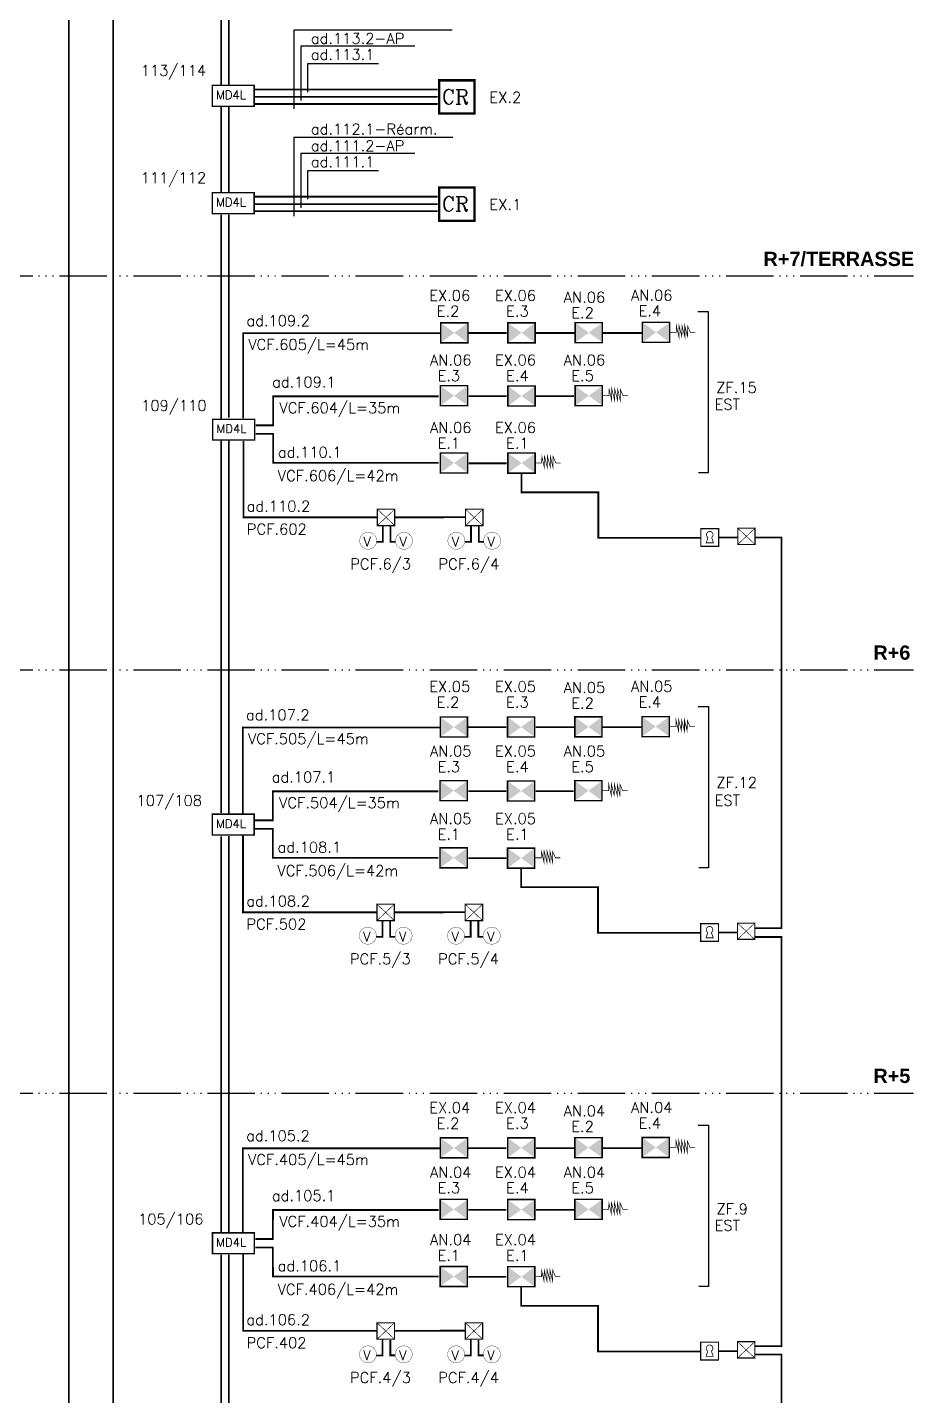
# Model space of a CAD drawing. Header units: millimetres. Extents: x 3366 to 4352, y -3415 to -2128.
# Drawn here: x 4126.6 to 4350.9, y -2689 to -2342.5 of the extents above; entities that cross this region are included whole.
import ezdxf
from ezdxf.enums import TextEntityAlignment as Align

# ---------------------------------------------------------------- set-up
doc = ezdxf.new("R2010")
doc.units = ezdxf.units.MM
for name, pattern in [('ACAD_ISO06W100', [37.5, 24, -3, 0.5, -3, 0.5, -3, 0.5, -3]), ('CACHE2', [4.7625, 3.175, -1.5875]), ('SLD', [0])]:
    doc.linetypes.add(name, pattern=pattern)
doc.layers.add('ATEIS MISE EN SECURITE', color=7, linetype='Continuous')
doc.layers.add('JCC-SYNOPTIQUE', color=7, linetype='ACAD_ISO06W100')
doc.styles.add('HELVL', font='ROMAND.SHX')
doc.styles.add('JOHNSON', font='')
doc.styles.add('ROMANC', font='romanc')
doc.styles.get('JOHNSON').set_extended_font_data('Arial', bold=True)

# ---------------------------------------------------------------- blocks, each defined once
blk = doc.blocks.new('A$C20DD5AA8')
at = {"color": 4, "linetype": 'Continuous', "const_width": 0.364}
blk.add_lwpolyline([(0.18, 5.52), (0.18, 0.18), (10.88, 0.18), (10.88, 5.52)], close=True, dxfattribs=at)
at = {"linetype": 'Continuous', "style": 'ROMANC'}
blk.add_text('MD4L', height=2.183, dxfattribs=at).set_placement((1.13, 2))
blk = doc.blocks.new("VOLETS D'AMENEE D'AIR DESENFUMAGE")
at = {"color": 3, "linetype": 'SLD', "const_width": 0.373}
blk.add_lwpolyline([(0, 5.12), (0, 0), (6.97, 0), (6.97, 5.12)], close=True, dxfattribs=at)
at = {"color": 3, "linetype": 'SLD'}
blk.add_solid([(0, 5.12), (0, 0), (6.97, 0), (6.97, 5.12)], dxfattribs=at)
blk = doc.blocks.new("VOLETS D'EXTRACTION DE DESENFUMAGE")
at = {"color": 1, "linetype": 'SLD', "const_width": 0.373}
blk.add_lwpolyline([(0, 5.12), (0, 0), (6.97, 0), (6.97, 5.12)], close=True, dxfattribs=at)
at = {"color": 1, "linetype": 'SLD'}
blk.add_solid([(0, 5.12), (0, 0), (6.97, 0), (6.97, 5.12)], dxfattribs=at)
blk = doc.blocks.new('BOITE DE RACCORDEMENT PCF')
at = {"color": 3, "linetype": 'Continuous', "const_width": 0.02}
blk.add_lwpolyline([(0, 0.275), (0, 0), (0.292, 0), (0.292, 0.275)], close=True, dxfattribs=at)
at = {"color": 3, "linetype": 'Continuous', "const_width": 0.01}
for points in [[(0.292, 0), (0, 0.275)], [(0.292, 0.275), (0, 0)]]:
    blk.add_lwpolyline(points, dxfattribs=at)
blk = doc.blocks.new('VENTOUSE ELECTROMANETIQUE A RUPTURE')
at = {"color": 4, "linetype": 'Continuous', "const_width": 0.00535}
blk.add_lwpolyline([(-0.142, 0, 1), (0.142, 0, 1)], format="xyb", close=True, dxfattribs=at)
at = {"color": 1, "linetype": 'SLD', "style": 'ROMANC'}
blk.add_text('V', height=0.16, dxfattribs=at).set_placement((-0.077, -0.096))
blk = doc.blocks.new('COFFRET DE RELAYAGE VENTILATEUR')
at = {"color": 4, "linetype": 'Continuous', "const_width": 0.02}
blk.add_lwpolyline([(0, 0.275), (0, 0), (0.292, 0), (0.292, 0.275)], close=True, dxfattribs=at)
at = {"linetype": 'SLD', "style": 'ROMANC'}
blk.add_text('CR', height=0.1211, dxfattribs=at).set_placement((0.021, 0.079))
blk = doc.blocks.new('ELEMENT TERMINAL DAS')
at = {"linetype": 'SLD', "const_width": 0.015}
blk.add_lwpolyline([(0, 0), (0.138, 0), (0.141, 0.131), (0.192, -0.09), (0.196, 0.138), (0.253, -0.09), (0.257, 0.138), (0.317, -0.09), (0.317, 0.138), (0.372, -0.09), (0.375, 0.131), (0.433, 0), (0.536, 0)], dxfattribs=at)
blk = doc.blocks.new('BOITIER RÉARMEMENT MOTEUR DE DESENFUMAGE')
at = {"linetype": 'Continuous', "const_width": 0.31}
blk.add_lwpolyline([(0, 4.52), (0, 0), (4.52, 0), (4.52, 4.52)], close=True, dxfattribs=at)
at = {"color": 1, "linetype": 'Continuous', "const_width": 0.2}
blk.add_lwpolyline([(2.71, 2.26, 3.408312), (1.81, 2.26), (1.38, 0.92), (3.2, 0.92), (2.71, 2.26)], format="xyb", dxfattribs=at)

msp = doc.modelspace()

# ---------------------------------------------------------------- linework, layer by layer
at = {"color": 0}
for p, q in [((4234.15, -2343.25), (4194.02, -2343.25)), ((4194.02, -2343.25), (4194.02, -2363.22)), ((4224.66, -2347.29), (4195.83, -2347.29)), ((4195.83, -2347.29), (4195.83, -2361.08)), ((4215.49, -2351.75), (4197.49, -2351.75)), ((4197.49, -2351.75), (4197.49, -2358.93)), ((4234.28, -2370.41), (4194.02, -2370.41)), ((4194.02, -2370.41), (4194.02, -2390.38)), ((4224.66, -2374.45), (4195.83, -2374.45)), ((4195.83, -2374.45), (4195.83, -2388.24)), ((4215.49, -2378.91), (4197.49, -2378.91)), ((4197.49, -2378.91), (4197.49, -2386.09)), ((4296.32, -2414.51), (4298.93, -2414.51)), ((4298.93, -2414.51), (4298.93, -2455.36)), ((4298.93, -2455.36), (4296.47, -2455.36)), ((4296.36, -2514.54), (4298.97, -2514.54)), ((4298.97, -2514.54), (4298.97, -2555.38)), ((4298.97, -2555.38), (4296.51, -2555.38)), ((4296.38, -2620.55), (4298.99, -2620.55)), ((4298.99, -2620.55), (4298.99, -2661.39)), ((4298.99, -2661.39), (4296.53, -2661.39))]:
    msp.add_line(p, q, dxfattribs=at)
at = {"color": 5, "linetype": 'CACHE2', "const_width": 0.45}
msp.add_lwpolyline([(4177.55, -2302.59), (4177.45, -2288.85), (4148.34, -2288.85), (4148.34, -3395.2), (4081.92, -3395.2)], dxfattribs=at)
at = {"color": 1, "linetype": 'CACHE2', "const_width": 0.45}
for points in [[(4011.56, -3329.21), (4137.12, -3329.21), (4137.12, -2291.51), (4175.56, -2291.51), (4175.56, -2302.48)], [(4175.64, -2357.07), (4175.64, -2335.17)], [(4175.64, -2384.32), (4175.64, -2362.75)], [(4175.64, -2441.61), (4175.64, -2389.97)], [(4175.64, -2541.51), (4175.64, -2447.25)], [(4175.64, -2647.58), (4175.64, -2547.41)], [(4175.64, -2747.66), (4175.64, -2653.35)]]:
    msp.add_lwpolyline(points, dxfattribs=at)
at = {"color": 4, "linetype": 'CACHE2', "const_width": 0.45}
for points in [[(4177.59, -2357.07), (4177.59, -2335.17)], [(4177.59, -2384.32), (4177.59, -2362.75)], [(4177.59, -2441.37), (4177.59, -2433.66), (4177.59, -2389.97)], [(4177.6, -2446.92), (4177.6, -2541.58)], [(4177.6, -2547.29), (4177.6, -2647.58)], [(4177.6, -2653.35), (4177.6, -2747.64)]]:
    msp.add_lwpolyline(points, dxfattribs=at)
at = {"color": 30, "const_width": 0.45}
for points in [[(4184.21, -2358.27), (4230.44, -2358.27)], [(4184.21, -2385.43), (4230.44, -2385.43)]]:
    msp.add_lwpolyline(points, dxfattribs=at)
at = {"color": 5, "const_width": 0.45}
for points in [[(4184.21, -2360.15), (4230.44, -2360.15)], [(4184.21, -2387.31), (4230.44, -2387.31)]]:
    msp.add_lwpolyline(points, dxfattribs=at)
at = {"color": 6, "const_width": 0.45}
for points in [[(4184.21, -2361.95), (4230.44, -2361.95)], [(4184.21, -2389.11), (4230.44, -2389.11)], [(4215.17, -2466.63), (4181.28, -2466.63), (4181.28, -2447.26)], [(4251.67, -2455.43), (4251.67, -2460.29), (4271.1, -2460.29), (4271.1, -2471.83), (4297.06, -2471.83)], [(4237.5, -2466.57), (4219.59, -2466.59)], [(4232.02, -2466.63), (4219.59, -2466.63)], [(4216.57, -2468.83), (4216.57, -2472.83), (4214.99, -2472.83)], [(4218.52, -2468.94), (4218.52, -2472.82), (4219.73, -2472.82)], [(4238.89, -2468.83), (4238.89, -2472.83), (4237.31, -2472.83)], [(4240.85, -2468.94), (4240.85, -2472.82), (4242.06, -2472.82)], [(4301.59, -2471.73), (4306.4, -2471.73)], [(4310.71, -2570.67), (4317.49, -2570.67), (4317.49, -2471.73), (4310.78, -2471.73)], [(4215.08, -2566.65), (4181.18, -2566.65), (4181.18, -2547.28)], [(4251.6, -2555.46), (4251.6, -2560.31), (4271.03, -2560.31), (4271.03, -2571.85), (4297, -2571.85)], [(4237.4, -2566.59), (4219.49, -2566.61)], [(4231.93, -2566.65), (4219.49, -2566.65)], [(4216.47, -2568.85), (4216.47, -2572.85), (4214.89, -2572.85)], [(4218.43, -2568.96), (4218.43, -2572.84), (4219.64, -2572.84)], [(4238.79, -2568.85), (4238.79, -2572.85), (4237.22, -2572.85)], [(4240.75, -2568.96), (4240.75, -2572.84), (4241.96, -2572.84)], [(4301.52, -2571.75), (4306.33, -2571.75)], [(4310.71, -2676.53), (4317.49, -2676.53), (4317.49, -2572.9), (4310.71, -2572.9)], [(4215.1, -2672.63), (4181.21, -2672.66), (4181.21, -2653.29)], [(4251.6, -2661.47), (4251.6, -2666.32), (4271.03, -2666.32), (4271.03, -2677.86), (4297, -2677.86)], [(4216.5, -2674.86), (4216.5, -2678.86), (4214.92, -2678.86)], [(4218.46, -2674.97), (4218.46, -2678.85), (4219.66, -2678.85)], [(4237.43, -2672.6), (4219.52, -2672.62)], [(4238.82, -2674.86), (4238.82, -2678.86), (4237.24, -2678.86)], [(4240.78, -2674.97), (4240.78, -2678.85), (4241.99, -2678.85)], [(4301.52, -2677.76), (4306.33, -2677.76)], [(4310.69, -2776.76), (4317.49, -2776.76), (4317.49, -2678.64), (4310.71, -2678.64)]]:
    msp.add_lwpolyline(points, dxfattribs=at)
at = {"color": 3, "const_width": 0.45}
for points in [[(4181.23, -2441.58), (4181.23, -2420.01), (4231.07, -2420.01)], [(4238.28, -2419.94), (4247.9, -2419.94)], [(4255.37, -2419.94), (4265.24, -2419.94)], [(4272.15, -2419.94), (4282.27, -2419.94)], [(4184.35, -2443.34), (4188.79, -2443.34), (4188.83, -2435.99), (4230.74, -2435.99)], [(4238.28, -2435.93), (4247.9, -2435.93)], [(4255.37, -2435.93), (4264.99, -2435.93)], [(4184.35, -2445.5), (4188.79, -2445.5), (4188.83, -2452.85), (4230.74, -2452.85)], [(4238.28, -2452.94), (4247.9, -2452.94)], [(4181.13, -2541.6), (4181.13, -2519.84), (4230.97, -2519.84)], [(4238.19, -2519.77), (4247.81, -2519.77)], [(4255.27, -2519.77), (4265.15, -2519.77)], [(4272.05, -2519.77), (4282.17, -2519.77)], [(4184.25, -2543.37), (4188.7, -2543.37), (4188.74, -2536.02), (4230.65, -2536.02)], [(4238.19, -2535.96), (4247.81, -2535.96)], [(4255.27, -2535.96), (4264.89, -2535.96)], [(4184.25, -2545.52), (4188.7, -2545.52), (4188.74, -2552.88), (4230.65, -2552.88)], [(4238.19, -2552.96), (4247.81, -2552.96)], [(4181.16, -2647.61), (4181.16, -2626.42), (4231, -2626.42)], [(4238.22, -2626.35), (4247.83, -2626.35)], [(4255.3, -2626.35), (4265.17, -2626.35)], [(4272.08, -2626.35), (4282.2, -2626.35)], [(4184.28, -2649.38), (4188.72, -2649.38), (4188.77, -2642.03), (4230.67, -2642.03)], [(4238.22, -2641.97), (4247.83, -2641.97)], [(4255.3, -2641.97), (4264.92, -2641.97)], [(4184.28, -2651.53), (4188.72, -2651.53), (4188.77, -2658.89), (4230.67, -2658.89)], [(4238.22, -2658.97), (4247.83, -2658.97)]]:
    msp.add_lwpolyline(points, dxfattribs=at)
at = {"layer": 'JCC-SYNOPTIQUE', "color": 0, "ltscale": 0.5}
for p, q in [((3365.94, -2405.49), (4350.86, -2405.49)), ((3365.94, -2505.24), (4350.91, -2505.24)), ((3365.94, -2612.45), (4350.91, -2612.45))]:
    msp.add_line(p, q, dxfattribs=at)

# ---------------------------------------------------------------- block references
at = {"linetype": 'Continuous'}
for name, p, xscale, yscale, zscale in [('COFFRET DE RELAYAGE VENTILATEUR', (4230.85, -2364.39), 30.62230565625002, 30.62230565625002, 30.62230565625002), ('COFFRET DE RELAYAGE VENTILATEUR', (4230.85, -2391.55), 30.62230565625002, 30.62230565625002, 30.62230565625002), ("VOLETS D'EXTRACTION DE DESENFUMAGE", (4231.2, -2422.43), 0.9900000000000001, 0.9900000000000001, 0.9900000000000001), ("VOLETS D'EXTRACTION DE DESENFUMAGE", (4248.22, -2422.43), 0.9900000000000001, 0.9900000000000001, 0.9900000000000001), ("VOLETS D'AMENEE D'AIR DESENFUMAGE", (4265.24, -2422.38), 0.9900000000000001, 0.9900000000000001, 0.9900000000000001), ("VOLETS D'AMENEE D'AIR DESENFUMAGE", (4282.27, -2422.32), 0.9900000000000001, 0.9900000000000001, 0.9900000000000001), ('ELEMENT TERMINAL DAS', (4289.17, -2419.79), 12.097701, 12.097701, 12.097701), ("VOLETS D'AMENEE D'AIR DESENFUMAGE", (4231.14, -2438.37), 0.9900000000000001, 0.9900000000000001, 0.9900000000000001), ("VOLETS D'EXTRACTION DE DESENFUMAGE", (4248.22, -2438.43), 0.9900000000000001, 0.9900000000000001, 0.9900000000000001), ("VOLETS D'AMENEE D'AIR DESENFUMAGE", (4265.24, -2438.37), 0.9900000000000001, 0.9900000000000001, 0.9900000000000001), ('ELEMENT TERMINAL DAS', (4272.15, -2435.84), 12.097701, 12.097701, 12.097701), ("VOLETS D'AMENEE D'AIR DESENFUMAGE", (4231.14, -2455.38), 0.9900000000000001, 0.9900000000000001, 0.9900000000000001), ("VOLETS D'EXTRACTION DE DESENFUMAGE", (4248.22, -2455.43), 0.9900000000000001, 0.9900000000000001, 0.9900000000000001), ('ELEMENT TERMINAL DAS', (4255.12, -2452.84), 12.097701, 12.097701, 12.097701), ('BOITE DE RACCORDEMENT PCF', (4215.17, -2468.73), 15.12212625, 15.12212625, 15.12212625), ('BOITE DE RACCORDEMENT PCF', (4237.5, -2468.73), 15.12212625, 15.12212625, 15.12212625), ('VENTOUSE ELECTROMANETIQUE A RUPTURE', (4212.86, -2472.56), 15.12212625, 15.12212625, 15.12212625), ('VENTOUSE ELECTROMANETIQUE A RUPTURE', (4221.92, -2472.56), 15.12212625, 15.12212625, 15.12212625), ('VENTOUSE ELECTROMANETIQUE A RUPTURE', (4235.18, -2472.56), 15.12212625, 15.12212625, 15.12212625), ('VENTOUSE ELECTROMANETIQUE A RUPTURE', (4244.24, -2472.56), 15.12212625, 15.12212625, 15.12212625), ("VOLETS D'EXTRACTION DE DESENFUMAGE", (4231.11, -2522.27), 0.9900000000000001, 0.9900000000000001, 0.9900000000000001), ("VOLETS D'EXTRACTION DE DESENFUMAGE", (4248.12, -2522.27), 0.9900000000000001, 0.9900000000000001, 0.9900000000000001), ("VOLETS D'AMENEE D'AIR DESENFUMAGE", (4265.15, -2522.21), 0.9900000000000001, 0.9900000000000001, 0.9900000000000001), ("VOLETS D'AMENEE D'AIR DESENFUMAGE", (4282.17, -2522.15), 0.9900000000000001, 0.9900000000000001, 0.9900000000000001), ('ELEMENT TERMINAL DAS', (4289.08, -2519.62), 12.097701, 12.097701, 12.097701), ("VOLETS D'AMENEE D'AIR DESENFUMAGE", (4231.04, -2538.4), 0.9900000000000001, 0.9900000000000001, 0.9900000000000001), ("VOLETS D'EXTRACTION DE DESENFUMAGE", (4248.12, -2538.45), 0.9900000000000001, 0.9900000000000001, 0.9900000000000001), ("VOLETS D'AMENEE D'AIR DESENFUMAGE", (4265.15, -2538.4), 0.9900000000000001, 0.9900000000000001, 0.9900000000000001), ('ELEMENT TERMINAL DAS', (4272.05, -2535.86), 12.097701, 12.097701, 12.097701), ("VOLETS D'AMENEE D'AIR DESENFUMAGE", (4231.04, -2555.4), 0.9900000000000001, 0.9900000000000001, 0.9900000000000001), ("VOLETS D'EXTRACTION DE DESENFUMAGE", (4248.12, -2555.46), 0.9900000000000001, 0.9900000000000001, 0.9900000000000001), ('ELEMENT TERMINAL DAS', (4255.03, -2552.86), 12.097701, 12.097701, 12.097701), ('BOITE DE RACCORDEMENT PCF', (4215.08, -2568.75), 15.12212625, 15.12212625, 15.12212625), ('BOITE DE RACCORDEMENT PCF', (4237.4, -2568.75), 15.12212625, 15.12212625, 15.12212625), ('VENTOUSE ELECTROMANETIQUE A RUPTURE', (4212.76, -2572.58), 15.12212625, 15.12212625, 15.12212625), ('VENTOUSE ELECTROMANETIQUE A RUPTURE', (4221.82, -2572.58), 15.12212625, 15.12212625, 15.12212625), ('VENTOUSE ELECTROMANETIQUE A RUPTURE', (4235.09, -2572.58), 15.12212625, 15.12212625, 15.12212625), ('VENTOUSE ELECTROMANETIQUE A RUPTURE', (4244.15, -2572.58), 15.12212625, 15.12212625, 15.12212625), ("VOLETS D'EXTRACTION DE DESENFUMAGE", (4231.13, -2628.84), 0.9900000000000001, 0.9900000000000001, 0.9900000000000001), ("VOLETS D'EXTRACTION DE DESENFUMAGE", (4248.15, -2628.84), 0.9900000000000001, 0.9900000000000001, 0.9900000000000001), ("VOLETS D'AMENEE D'AIR DESENFUMAGE", (4265.17, -2628.79), 0.9900000000000001, 0.9900000000000001, 0.9900000000000001), ("VOLETS D'AMENEE D'AIR DESENFUMAGE", (4282.2, -2628.73), 0.9900000000000001, 0.9900000000000001, 0.9900000000000001), ('ELEMENT TERMINAL DAS', (4289.1, -2626.2), 12.097701, 12.097701, 12.097701), ("VOLETS D'AMENEE D'AIR DESENFUMAGE", (4231.07, -2644.41), 0.9900000000000001, 0.9900000000000001, 0.9900000000000001), ("VOLETS D'EXTRACTION DE DESENFUMAGE", (4248.15, -2644.46), 0.9900000000000001, 0.9900000000000001, 0.9900000000000001), ("VOLETS D'AMENEE D'AIR DESENFUMAGE", (4265.17, -2644.41), 0.9900000000000001, 0.9900000000000001, 0.9900000000000001), ('ELEMENT TERMINAL DAS', (4272.08, -2641.87), 12.097701, 12.097701, 12.097701), ("VOLETS D'AMENEE D'AIR DESENFUMAGE", (4231.07, -2661.41), 0.9900000000000001, 0.9900000000000001, 0.9900000000000001), ("VOLETS D'EXTRACTION DE DESENFUMAGE", (4248.15, -2661.47), 0.9900000000000001, 0.9900000000000001, 0.9900000000000001), ('ELEMENT TERMINAL DAS', (4255.05, -2658.93), 12.097701, 12.097701, 12.097701), ('BOITE DE RACCORDEMENT PCF', (4215.1, -2674.76), 15.12212625, 15.12212625, 15.12212625), ('BOITE DE RACCORDEMENT PCF', (4237.43, -2674.76), 15.12212625, 15.12212625, 15.12212625), ('VENTOUSE ELECTROMANETIQUE A RUPTURE', (4212.79, -2678.59), 15.12212625, 15.12212625, 15.12212625), ('VENTOUSE ELECTROMANETIQUE A RUPTURE', (4221.85, -2678.59), 15.12212625, 15.12212625, 15.12212625), ('VENTOUSE ELECTROMANETIQUE A RUPTURE', (4235.12, -2678.59), 15.12212625, 15.12212625, 15.12212625), ('VENTOUSE ELECTROMANETIQUE A RUPTURE', (4244.17, -2678.59), 15.12212625, 15.12212625, 15.12212625)]:
    msp.add_blockref(name, p, dxfattribs=dict(at, xscale=xscale, yscale=yscale, zscale=zscale))
at = {"color": 0, "xscale": 0.9900000000000001, "yscale": 0.9900000000000001, "zscale": 0.9900000000000001}
for p in [(4173.24, -2362.72), (4173.24, -2389.88), (4173.34, -2447.25), (4173.24, -2547.27), (4173.27, -2653.28)]:
    msp.add_blockref('A$C20DD5AA8', p, dxfattribs=at)
at = {"linetype": 'Continuous'}
for p in [(4297.06, -2473.99), (4297, -2574.02), (4297, -2680.03)]:
    msp.add_blockref('BOITIER RÉARMEMENT MOTEUR DE DESENFUMAGE', p, dxfattribs=at)
at = {"layer": 'ATEIS MISE EN SECURITE', "linetype": 'Continuous', "xscale": 15, "yscale": 15, "zscale": 15}
for p in [(4306.4, -2473.49), (4306.33, -2573.51), (4306.33, -2679.52)]:
    msp.add_blockref('BOITE DE RACCORDEMENT PCF', p, dxfattribs=at)

# ---------------------------------------------------------------- texts
at = {"color": 0, "style": 'HELVL'}
for s, p in [('ad.113.2-AP', (4198.35, -2346.72)), ('ad.113.1', (4198.35, -2350.8)), ('113/114', (4155.29, -2354.84)), ('EX.2', (4243.55, -2361.63)), ('ad.112.1-Réarm.', (4198.35, -2369.67)), ('ad.111.2-AP', (4198.35, -2373.88)), ('ad.111.1', (4198.35, -2377.96)), ('111/112', (4155.29, -2381.99)), ('EX.1', (4243.55, -2388.79)), ('EX.06', (4228.31, -2411.81)), ('EX.06', (4244.95, -2411.81)), ('AN.06', (4262.35, -2412.25)), ('AN.06', (4279.37, -2411.75)), ('E.2', (4230.22, -2415.78)), ('E.3', (4247.78, -2415.78)), ('E.2', (4264.26, -2416.22)), ('E.4', (4281.28, -2415.72)), ('ad.109.2', (4182.04, -2418.19)), ('VCF.605/L=45m', (4182.52, -2424.22)), ('AN.06', (4228.5, -2428.16)), ('EX.06', (4244.95, -2428.16)), ('AN.06', (4262.35, -2428.16)), ('ad.109.1', (4188.54, -2433.73)), ('E.3', (4230.41, -2432.13)), ('E.4', (4247.78, -2432.13)), ('E.5', (4264.26, -2432.13)), ('ZF.15', (4300.96, -2435.12)), ('109/110', (4155.39, -2439.67)), ('VCF.604/L=35m', (4190.41, -2440.26)), ('AN.06', (4228.5, -2445.25)), ('EX.06', (4244.95, -2445.25)), ('ad.110.1', (4190.02, -2451.51)), ('E.1', (4230.41, -2449.22)), ('E.1', (4247.78, -2449.22)), ('VCF.606/L=42m', (4189.99, -2457.44)), ('ad.110.2', (4182.1, -2465.16)), ('PCF.602', (4182.14, -2470.98)), ('PCF.6/3', (4208.32, -2479.8)), ('PCF.6/4', (4230.65, -2479.8)), ('EX.05', (4228.31, -2510.85)), ('EX.05', (4244.95, -2510.85)), ('AN.05', (4262.35, -2511.1)), ('AN.05', (4279.37, -2510.79)), ('E.4', (4281.28, -2514.76)), ('ad.107.2', (4181.95, -2518.02)), ('E.2', (4230.22, -2514.82)), ('E.3', (4247.78, -2514.82)), ('E.2', (4264.26, -2515.07)), ('VCF.505/L=45m', (4182.42, -2524.05)), ('AN.05', (4228.5, -2527.19)), ('EX.05', (4244.95, -2527.19)), ('AN.05', (4262.35, -2527.19)), ('E.3', (4230.41, -2531.16)), ('E.4', (4247.78, -2531.16)), ('E.5', (4264.26, -2531.16)), ('ad.107.1', (4188.44, -2533.75)), ('ZF.12', (4301, -2535.14)), ('107/108', (4154.23, -2539.69)), ('VCF.504/L=35m', (4190.31, -2540.28)), ('AN.05', (4228.5, -2544.29)), ('EX.05', (4244.95, -2544.29)), ('E.1', (4230.41, -2548.26)), ('E.1', (4247.78, -2548.26)), ('ad.108.1', (4189.92, -2551.53)), ('VCF.506/L=42m', (4189.9, -2557.47)), ('ad.108.2', (4182.01, -2565.18)), ('PCF.502', (4182.05, -2571)), ('PCF.5/3', (4208.23, -2579.82)), ('PCF.5/4', (4230.55, -2579.82)), ('EX.04', (4228.31, -2617.48)), ('EX.04', (4244.95, -2617.48)), ('AN.04', (4262.35, -2618.3)), ('AN.04', (4279.37, -2617.42)), ('E.2', (4230.22, -2621.45)), ('E.3', (4247.78, -2621.45)), ('E.4', (4281.28, -2621.39)), ('ad.105.2', (4181.98, -2624.6)), ('E.2', (4264.26, -2622.27)), ('VCF.405/L=45m', (4182.45, -2630.63)), ('AN.04', (4228.5, -2633.83)), ('EX.04', (4244.95, -2633.83)), ('AN.04', (4262.35, -2633.83)), ('E.3', (4230.41, -2637.8)), ('E.4', (4247.78, -2637.8)), ('E.5', (4264.26, -2637.8)), ('ad.105.1', (4188.47, -2639.76)), ('105/106', (4154.61, -2645.7)), ('VCF.404/L=35m', (4190.34, -2646.29)), ('ZF.9', (4301.02, -2643.12)), ('AN.04', (4228.5, -2650.92)), ('EX.04', (4244.95, -2650.92)), ('E.1', (4230.41, -2654.89)), ('E.1', (4247.78, -2654.89)), ('ad.106.1', (4189.95, -2657.54)), ('VCF.406/L=42m', (4189.93, -2663.48)), ('ad.106.2', (4182.03, -2671.19)), ('PCF.402', (4182.07, -2677.01)), ('PCF.4/3', (4208.26, -2685.83)), ('PCF.4/4', (4230.58, -2685.83))]:
    msp.add_text(s, height=2.722, dxfattribs=at).set_placement(p)
for p in [(4300.55, -2438.02), (4300.55, -2538.3), (4300.55, -2645.93)]:
    msp.add_text('EST', height=2.722, dxfattribs=at).set_placement(p, align=Align.MIDDLE_LEFT)
at = {"layer": 'JCC-SYNOPTIQUE', "color": 0, "ltscale": 0.5, "style": 'JOHNSON'}
for s, p in [('R+7/TERRASSE', (4331.98, -2401.14)), ('R+6', (4345.4, -2500.88)), ('R+5', (4345.4, -2608.1))]:
    msp.add_text(s, height=3.6, dxfattribs=at).set_placement(p, align=Align.MIDDLE)

doc.saveas('drawing.dxf')
